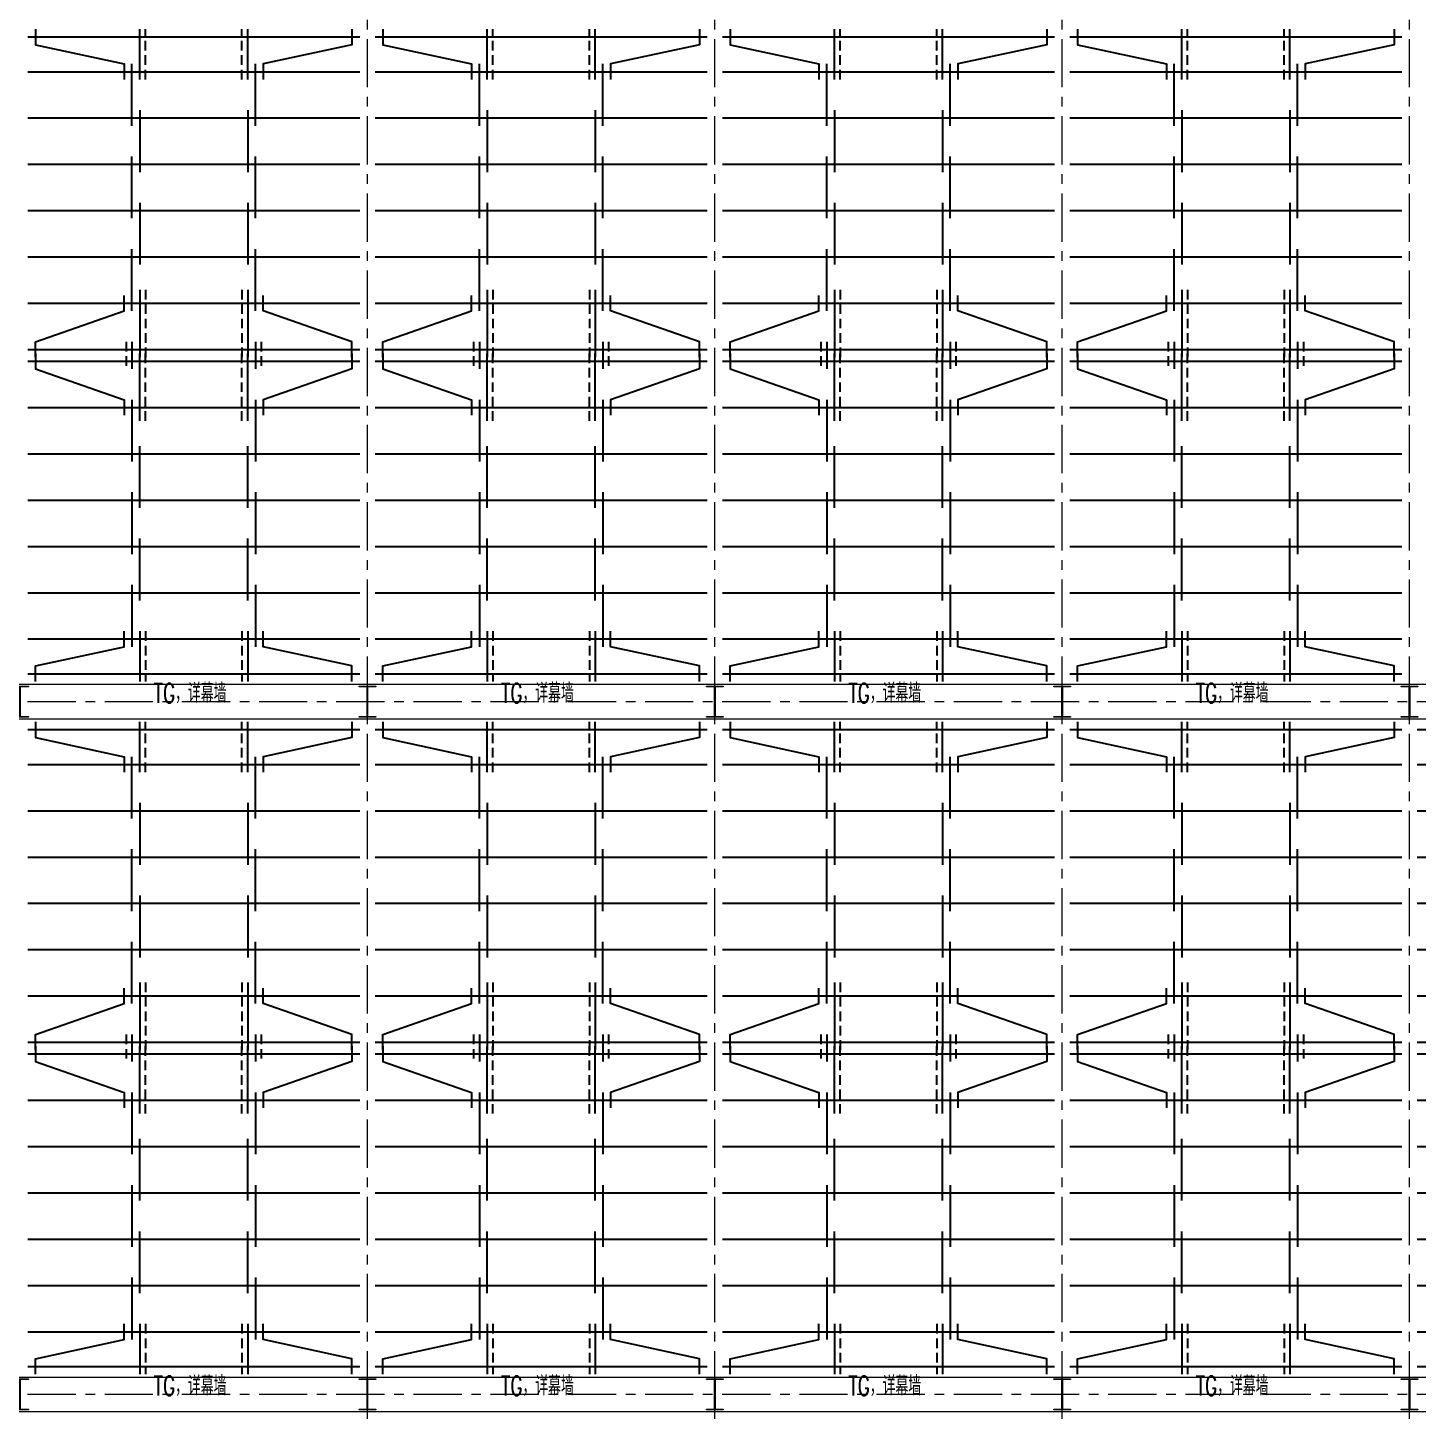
# Model space of a CAD drawing. Extents: x -1201378 to 2367219, y -619313 to 244905.
# Drawn here: x 2262442 to 2298442, y -237786 to -201886 of the extents above; entities that cross this region are included whole.
import ezdxf
from ezdxf.enums import TextEntityAlignment as Align

# ---------------------------------------------------------------- set-up
doc = ezdxf.new("R2010")
doc.units = 0
doc.header["$LTSCALE"] = 1000
doc.linetypes.add('CENTER', pattern=[2, 1.25, -0.25, 0.25, -0.25])
doc.linetypes.add('DASHED', pattern=[0.75, 0.5, -0.25])
doc.layers.add('A-WINDOW', color=140, linetype='CONTINUOUS')
doc.layers.add('S-SHAPE', color=51, linetype='CONTINUOUS')
for name, color, linetype, lineweight in [('S-axis', 111, 'CONTINUOUS', 0), ('S-col', 2, 'CONTINUOUS', 0), ('S-dote', 5, 'CENTER', 0), ('THIN', 7, 'CONTINUOUS', 0), ('梁', 4, 'CONTINUOUS', 18)]:
    doc.layers.add(name, color=color, linetype=linetype, lineweight=lineweight)
doc.styles.add('TSSD_Rein', font='tj-romans1.shx', dxfattribs={"width": 0.7, "bigfont": 'tj-hztxt.shx'})

# ---------------------------------------------------------------- blocks, each defined once
blk = doc.blocks.new('w42343243')
at = {"layer": 'S-col'}
blk.add_lwpolyline([(-165069, 621020), (-164639, 621020), (-164639, 621002), (-164848, 621002), (-164848, 620238), (-164639, 620238), (-164639, 620220), (-165069, 620220), (-165069, 620238), (-164860, 620238), (-164860, 621002), (-165069, 621002)], close=True, dxfattribs=at)
blk = doc.blocks.new('42343')
at = {"layer": 'A-WINDOW'}
for p in [(-18000, -35800), (-9000, -35800), (0, -35800), (9000, -35800), (18000, -35800), (-18000, -53750), (-9000, -53750), (0, -53750), (9000, -53750), (18000, -53750)]:
    blk.add_blockref('w42343243', p, dxfattribs=at)
blk = doc.blocks.new('3#轴网')
at = {"layer": 'S-dote'}
for p, q in [((-128758.5, -363428.2), (-128758.5, -277944.2)), ((-119758.5, -363428.2), (-119758.5, -277944.2)), ((-110758.5, -363428.2), (-110758.5, -277944.2)), ((-101758.5, -363428.2), (-101758.5, -277944.2)), ((-78316.2, -319348.2), (-273210.6, -319348.2)), ((-78316.2, -337298.2), (-273210.6, -337298.2))]:
    blk.add_line(p, q, dxfattribs=at)

msp = doc.modelspace()

# ---------------------------------------------------------------- linework, layer by layer
at = {"layer": 'S-SHAPE'}
for p, q in [((2265341.5, -203223.2), (2265341.5, -201923.2)), ((2268141.5, -203223.2), (2268141.5, -201923.2)), ((2274341.5, -203223.2), (2274341.5, -201923.2)), ((2277141.5, -203223.2), (2277141.5, -201923.2)), ((2283341.5, -203223.2), (2283341.5, -201923.2)), ((2286141.5, -203223.2), (2286141.5, -201923.2)), ((2292341.5, -203223.2), (2292341.5, -201923.2)), ((2295141.5, -203223.2), (2295141.5, -201923.2)), ((2262441.5, -202123.2), (2271041.5, -202123.2)), ((2271441.5, -202123.2), (2280041.5, -202123.2)), ((2280441.5, -202123.2), (2289041.5, -202123.2)), ((2289441.5, -202123.2), (2298041.5, -202123.2)), ((2262441.5, -203023.2), (2271041.5, -203023.2)), ((2265141.5, -204423.2), (2265141.5, -202823.2)), ((2268341.5, -204423.2), (2268341.5, -202823.2)), ((2271441.5, -203023.2), (2280041.5, -203023.2)), ((2274141.5, -204423.2), (2274141.5, -202823.2)), ((2277341.5, -204423.2), (2277341.5, -202823.2)), ((2280441.5, -203023.2), (2289041.5, -203023.2)), ((2283141.5, -204423.2), (2283141.5, -202823.2)), ((2286341.5, -204423.2), (2286341.5, -202823.2)), ((2289441.5, -203023.2), (2298041.5, -203023.2)), ((2292141.5, -204423.2), (2292141.5, -202823.2)), ((2295341.5, -204423.2), (2295341.5, -202823.2)), ((2265341.5, -204023.2), (2265341.5, -205623.2)), ((2268141.5, -204023.2), (2268141.5, -205623.2)), ((2274341.5, -204023.2), (2274341.5, -205623.2)), ((2277141.5, -204023.2), (2277141.5, -205623.2)), ((2283341.5, -204023.2), (2283341.5, -205623.2)), ((2286141.5, -204023.2), (2286141.5, -205623.2)), ((2292341.5, -204023.2), (2292341.5, -205623.2)), ((2295141.5, -204023.2), (2295141.5, -205623.2)), ((2262441.5, -204223.2), (2271041.5, -204223.2)), ((2271441.5, -204223.2), (2280041.5, -204223.2)), ((2280441.5, -204223.2), (2289041.5, -204223.2)), ((2289441.5, -204223.2), (2298041.5, -204223.2)), ((2262441.5, -205423.2), (2271041.5, -205423.2)), ((2265141.5, -206823.2), (2265141.5, -205223.2)), ((2268341.5, -206823.2), (2268341.5, -205223.2)), ((2271441.5, -205423.2), (2280041.5, -205423.2)), ((2274141.5, -206823.2), (2274141.5, -205223.2)), ((2277341.5, -206823.2), (2277341.5, -205223.2)), ((2280441.5, -205423.2), (2289041.5, -205423.2)), ((2283141.5, -206823.2), (2283141.5, -205223.2)), ((2286341.5, -206823.2), (2286341.5, -205223.2)), ((2289441.5, -205423.2), (2298041.5, -205423.2)), ((2292141.5, -206823.2), (2292141.5, -205223.2)), ((2295341.5, -206823.2), (2295341.5, -205223.2)), ((2262441.5, -206623.2), (2271041.5, -206623.2)), ((2265341.5, -206423.2), (2265341.5, -208023.2)), ((2268141.5, -206423.2), (2268141.5, -208023.2)), ((2271441.5, -206623.2), (2280041.5, -206623.2)), ((2274341.5, -206423.2), (2274341.5, -208023.2)), ((2277141.5, -206423.2), (2277141.5, -208023.2)), ((2280441.5, -206623.2), (2289041.5, -206623.2)), ((2283341.5, -206423.2), (2283341.5, -208023.2)), ((2286141.5, -206423.2), (2286141.5, -208023.2)), ((2289441.5, -206623.2), (2298041.5, -206623.2)), ((2292341.5, -206423.2), (2292341.5, -208023.2)), ((2295141.5, -206423.2), (2295141.5, -208023.2)), ((2265141.5, -209223.2), (2265141.5, -207623.2)), ((2268341.5, -209223.2), (2268341.5, -207623.2)), ((2274141.5, -209223.2), (2274141.5, -207623.2)), ((2277341.5, -209223.2), (2277341.5, -207623.2)), ((2283141.5, -209223.2), (2283141.5, -207623.2)), ((2286341.5, -209223.2), (2286341.5, -207623.2)), ((2292141.5, -209223.2), (2292141.5, -207623.2)), ((2295341.5, -209223.2), (2295341.5, -207623.2)), ((2262441.5, -207823.2), (2271041.5, -207823.2)), ((2271441.5, -207823.2), (2280041.5, -207823.2)), ((2280441.5, -207823.2), (2289041.5, -207823.2)), ((2289441.5, -207823.2), (2298041.5, -207823.2)), ((2265341.5, -208673.2), (2265341.5, -210423.2)), ((2268141.5, -208673.2), (2268141.5, -210423.2)), ((2274341.5, -208673.2), (2274341.5, -210423.2)), ((2277141.5, -208673.2), (2277141.5, -210423.2)), ((2283341.5, -208673.2), (2283341.5, -210423.2)), ((2286141.5, -208673.2), (2286141.5, -210423.2)), ((2292341.5, -208673.2), (2292341.5, -210423.2)), ((2295141.5, -208673.2), (2295141.5, -210423.2)), ((2262441.5, -209023.2), (2271041.5, -209023.2)), ((2271441.5, -209023.2), (2280041.5, -209023.2)), ((2280441.5, -209023.2), (2289041.5, -209023.2)), ((2289441.5, -209023.2), (2298041.5, -209023.2)), ((2262441.5, -210223.2), (2271041.5, -210223.2)), ((2265141.5, -210023.2), (2265141.5, -210723.2)), ((2268341.5, -210023.2), (2268341.5, -210723.2)), ((2271441.5, -210223.2), (2280041.5, -210223.2)), ((2274141.5, -210023.2), (2274141.5, -210723.2)), ((2277341.5, -210023.2), (2277341.5, -210723.2)), ((2280441.5, -210223.2), (2289041.5, -210223.2)), ((2283141.5, -210023.2), (2283141.5, -210723.2)), ((2286341.5, -210023.2), (2286341.5, -210723.2)), ((2289441.5, -210223.2), (2298041.5, -210223.2)), ((2292141.5, -210023.2), (2292141.5, -210723.2)), ((2295341.5, -210023.2), (2295341.5, -210723.2)), ((2262441.5, -210523.2), (2271041.5, -210523.2)), ((2265341.5, -212073.2), (2265341.5, -210323.2)), ((2268141.5, -212073.2), (2268141.5, -210323.2)), ((2271441.5, -210523.2), (2280041.5, -210523.2)), ((2274341.5, -212073.2), (2274341.5, -210323.2)), ((2277141.5, -212073.2), (2277141.5, -210323.2)), ((2280441.5, -210523.2), (2289041.5, -210523.2)), ((2283341.5, -212073.2), (2283341.5, -210323.2)), ((2286141.5, -212073.2), (2286141.5, -210323.2)), ((2289441.5, -210523.2), (2298041.5, -210523.2)), ((2292341.5, -212073.2), (2292341.5, -210323.2)), ((2295141.5, -212073.2), (2295141.5, -210323.2)), ((2265141.5, -211523.2), (2265141.5, -213123.2)), ((2268341.5, -211523.2), (2268341.5, -213123.2)), ((2274141.5, -211523.2), (2274141.5, -213123.2)), ((2277341.5, -211523.2), (2277341.5, -213123.2)), ((2283141.5, -211523.2), (2283141.5, -213123.2)), ((2286341.5, -211523.2), (2286341.5, -213123.2)), ((2292141.5, -211523.2), (2292141.5, -213123.2)), ((2295341.5, -211523.2), (2295341.5, -213123.2)), ((2262441.5, -211723.2), (2271041.5, -211723.2)), ((2271441.5, -211723.2), (2280041.5, -211723.2)), ((2280441.5, -211723.2), (2289041.5, -211723.2)), ((2289441.5, -211723.2), (2298041.5, -211723.2)), ((2265341.5, -214323.2), (2265341.5, -212723.2)), ((2268141.5, -214323.2), (2268141.5, -212723.2)), ((2274341.5, -214323.2), (2274341.5, -212723.2)), ((2277141.5, -214323.2), (2277141.5, -212723.2)), ((2283341.5, -214323.2), (2283341.5, -212723.2)), ((2286141.5, -214323.2), (2286141.5, -212723.2)), ((2292341.5, -214323.2), (2292341.5, -212723.2)), ((2295141.5, -214323.2), (2295141.5, -212723.2)), ((2262441.5, -212923.2), (2271041.5, -212923.2)), ((2271441.5, -212923.2), (2280041.5, -212923.2)), ((2280441.5, -212923.2), (2289041.5, -212923.2)), ((2289441.5, -212923.2), (2298041.5, -212923.2)), ((2262441.5, -214123.2), (2271041.5, -214123.2)), ((2265141.5, -213923.2), (2265141.5, -215523.2)), ((2268341.5, -213923.2), (2268341.5, -215523.2)), ((2271441.5, -214123.2), (2280041.5, -214123.2)), ((2274141.5, -213923.2), (2274141.5, -215523.2)), ((2277341.5, -213923.2), (2277341.5, -215523.2)), ((2280441.5, -214123.2), (2289041.5, -214123.2)), ((2283141.5, -213923.2), (2283141.5, -215523.2)), ((2286341.5, -213923.2), (2286341.5, -215523.2)), ((2289441.5, -214123.2), (2298041.5, -214123.2)), ((2292141.5, -213923.2), (2292141.5, -215523.2)), ((2295341.5, -213923.2), (2295341.5, -215523.2)), ((2265341.5, -216723.2), (2265341.5, -215123.2)), ((2268141.5, -216723.2), (2268141.5, -215123.2)), ((2274341.5, -216723.2), (2274341.5, -215123.2)), ((2277141.5, -216723.2), (2277141.5, -215123.2)), ((2283341.5, -216723.2), (2283341.5, -215123.2)), ((2286141.5, -216723.2), (2286141.5, -215123.2)), ((2292341.5, -216723.2), (2292341.5, -215123.2)), ((2295141.5, -216723.2), (2295141.5, -215123.2)), ((2262441.5, -215323.2), (2271041.5, -215323.2)), ((2271441.5, -215323.2), (2280041.5, -215323.2)), ((2280441.5, -215323.2), (2289041.5, -215323.2)), ((2289441.5, -215323.2), (2298041.5, -215323.2)), ((2265141.5, -216323.2), (2265141.5, -217923.2)), ((2268341.5, -216323.2), (2268341.5, -217923.2)), ((2274141.5, -216323.2), (2274141.5, -217923.2)), ((2277341.5, -216323.2), (2277341.5, -217923.2)), ((2283141.5, -216323.2), (2283141.5, -217923.2)), ((2286341.5, -216323.2), (2286341.5, -217923.2)), ((2292141.5, -216323.2), (2292141.5, -217923.2)), ((2295341.5, -216323.2), (2295341.5, -217923.2)), ((2262441.5, -216523.2), (2271041.5, -216523.2)), ((2271441.5, -216523.2), (2280041.5, -216523.2)), ((2280441.5, -216523.2), (2289041.5, -216523.2)), ((2289441.5, -216523.2), (2298041.5, -216523.2)), ((2262441.5, -217723.2), (2271041.5, -217723.2)), ((2265341.5, -217523.2), (2265341.5, -218823.2)), ((2268141.5, -217523.2), (2268141.5, -218823.2)), ((2271441.5, -217723.2), (2280041.5, -217723.2)), ((2274341.5, -217523.2), (2274341.5, -218823.2)), ((2277141.5, -217523.2), (2277141.5, -218823.2)), ((2280441.5, -217723.2), (2289041.5, -217723.2)), ((2283341.5, -217523.2), (2283341.5, -218823.2)), ((2286141.5, -217523.2), (2286141.5, -218823.2)), ((2289441.5, -217723.2), (2298041.5, -217723.2)), ((2292341.5, -217523.2), (2292341.5, -218823.2)), ((2295141.5, -217523.2), (2295141.5, -218823.2)), ((2262441.5, -218623.2), (2271041.5, -218623.2)), ((2271441.5, -218623.2), (2280041.5, -218623.2)), ((2280441.5, -218623.2), (2289041.5, -218623.2)), ((2289441.5, -218623.2), (2298041.5, -218623.2)), ((2265341.5, -221173.2), (2265341.5, -219873.2)), ((2268141.5, -221173.2), (2268141.5, -219873.2)), ((2274341.5, -221173.2), (2274341.5, -219873.2)), ((2277141.5, -221173.2), (2277141.5, -219873.2)), ((2283341.5, -221173.2), (2283341.5, -219873.2)), ((2286141.5, -221173.2), (2286141.5, -219873.2)), ((2292341.5, -221173.2), (2292341.5, -219873.2)), ((2295141.5, -221173.2), (2295141.5, -219873.2)), ((2262441.5, -220073.2), (2271041.5, -220073.2)), ((2271441.5, -220073.2), (2280041.5, -220073.2)), ((2280441.5, -220073.2), (2289041.5, -220073.2)), ((2289441.5, -220073.2), (2298041.5, -220073.2)), ((2298441.5, -220073.2), (2307041.5, -220073.2)), ((2262441.5, -220973.2), (2271041.5, -220973.2)), ((2265141.5, -222373.2), (2265141.5, -220773.2)), ((2268341.5, -222373.2), (2268341.5, -220773.2)), ((2271441.5, -220973.2), (2280041.5, -220973.2)), ((2274141.5, -222373.2), (2274141.5, -220773.2)), ((2277341.5, -222373.2), (2277341.5, -220773.2)), ((2280441.5, -220973.2), (2289041.5, -220973.2)), ((2283141.5, -222373.2), (2283141.5, -220773.2)), ((2286341.5, -222373.2), (2286341.5, -220773.2)), ((2289441.5, -220973.2), (2298041.5, -220973.2)), ((2292141.5, -222373.2), (2292141.5, -220773.2)), ((2295341.5, -222373.2), (2295341.5, -220773.2)), ((2298441.5, -220973.2), (2307041.5, -220973.2)), ((2265341.5, -221973.2), (2265341.5, -223573.2)), ((2268141.5, -221973.2), (2268141.5, -223573.2)), ((2274341.5, -221973.2), (2274341.5, -223573.2)), ((2277141.5, -221973.2), (2277141.5, -223573.2)), ((2283341.5, -221973.2), (2283341.5, -223573.2)), ((2286141.5, -221973.2), (2286141.5, -223573.2)), ((2292341.5, -221973.2), (2292341.5, -223573.2)), ((2295141.5, -221973.2), (2295141.5, -223573.2)), ((2262441.5, -222173.2), (2271041.5, -222173.2)), ((2271441.5, -222173.2), (2280041.5, -222173.2)), ((2280441.5, -222173.2), (2289041.5, -222173.2)), ((2289441.5, -222173.2), (2298041.5, -222173.2)), ((2298441.5, -222173.2), (2307041.5, -222173.2)), ((2265141.5, -224773.2), (2265141.5, -223173.2)), ((2268341.5, -224773.2), (2268341.5, -223173.2)), ((2274141.5, -224773.2), (2274141.5, -223173.2)), ((2277341.5, -224773.2), (2277341.5, -223173.2)), ((2283141.5, -224773.2), (2283141.5, -223173.2)), ((2286341.5, -224773.2), (2286341.5, -223173.2)), ((2292141.5, -224773.2), (2292141.5, -223173.2)), ((2295341.5, -224773.2), (2295341.5, -223173.2)), ((2262441.5, -223373.2), (2271041.5, -223373.2)), ((2271441.5, -223373.2), (2280041.5, -223373.2)), ((2280441.5, -223373.2), (2289041.5, -223373.2)), ((2289441.5, -223373.2), (2298041.5, -223373.2)), ((2298441.5, -223373.2), (2307041.5, -223373.2)), ((2262441.5, -224573.2), (2271041.5, -224573.2)), ((2265341.5, -224373.2), (2265341.5, -225973.2)), ((2268141.5, -224373.2), (2268141.5, -225973.2)), ((2271441.5, -224573.2), (2280041.5, -224573.2)), ((2274341.5, -224373.2), (2274341.5, -225973.2)), ((2277141.5, -224373.2), (2277141.5, -225973.2)), ((2280441.5, -224573.2), (2289041.5, -224573.2)), ((2283341.5, -224373.2), (2283341.5, -225973.2)), ((2286141.5, -224373.2), (2286141.5, -225973.2)), ((2289441.5, -224573.2), (2298041.5, -224573.2)), ((2292341.5, -224373.2), (2292341.5, -225973.2)), ((2295141.5, -224373.2), (2295141.5, -225973.2)), ((2298441.5, -224573.2), (2307041.5, -224573.2)), ((2265141.5, -227173.2), (2265141.5, -225573.2)), ((2268341.5, -227173.2), (2268341.5, -225573.2)), ((2274141.5, -227173.2), (2274141.5, -225573.2)), ((2277341.5, -227173.2), (2277341.5, -225573.2)), ((2283141.5, -227173.2), (2283141.5, -225573.2)), ((2286341.5, -227173.2), (2286341.5, -225573.2)), ((2292141.5, -227173.2), (2292141.5, -225573.2)), ((2295341.5, -227173.2), (2295341.5, -225573.2)), ((2262441.5, -225773.2), (2271041.5, -225773.2)), ((2271441.5, -225773.2), (2280041.5, -225773.2)), ((2280441.5, -225773.2), (2289041.5, -225773.2)), ((2289441.5, -225773.2), (2298041.5, -225773.2)), ((2298441.5, -225773.2), (2307041.5, -225773.2)), ((2265341.5, -226623.2), (2265341.5, -228373.2)), ((2268141.5, -226623.2), (2268141.5, -228373.2)), ((2274341.5, -226623.2), (2274341.5, -228373.2)), ((2277141.5, -226623.2), (2277141.5, -228373.2)), ((2283341.5, -226623.2), (2283341.5, -228373.2)), ((2286141.5, -226623.2), (2286141.5, -228373.2)), ((2292341.5, -226623.2), (2292341.5, -228373.2)), ((2295141.5, -226623.2), (2295141.5, -228373.2)), ((2262441.5, -226973.2), (2271041.5, -226973.2)), ((2271441.5, -226973.2), (2280041.5, -226973.2)), ((2280441.5, -226973.2), (2289041.5, -226973.2)), ((2289441.5, -226973.2), (2298041.5, -226973.2)), ((2298441.5, -226973.2), (2307041.5, -226973.2)), ((2262441.5, -228173.2), (2271041.5, -228173.2)), ((2265141.5, -227973.2), (2265141.5, -228673.2)), ((2268341.5, -227973.2), (2268341.5, -228673.2)), ((2271441.5, -228173.2), (2280041.5, -228173.2)), ((2274141.5, -227973.2), (2274141.5, -228673.2)), ((2277341.5, -227973.2), (2277341.5, -228673.2)), ((2280441.5, -228173.2), (2289041.5, -228173.2)), ((2283141.5, -227973.2), (2283141.5, -228673.2)), ((2286341.5, -227973.2), (2286341.5, -228673.2)), ((2289441.5, -228173.2), (2298041.5, -228173.2)), ((2292141.5, -227973.2), (2292141.5, -228673.2)), ((2295341.5, -227973.2), (2295341.5, -228673.2)), ((2298441.5, -228173.2), (2307041.5, -228173.2)), ((2262441.5, -228473.2), (2271041.5, -228473.2)), ((2265341.5, -230023.2), (2265341.5, -228273.2)), ((2268141.5, -230023.2), (2268141.5, -228273.2)), ((2271441.5, -228473.2), (2280041.5, -228473.2)), ((2274341.5, -230023.2), (2274341.5, -228273.2)), ((2277141.5, -230023.2), (2277141.5, -228273.2)), ((2280441.5, -228473.2), (2289041.5, -228473.2)), ((2283341.5, -230023.2), (2283341.5, -228273.2)), ((2286141.5, -230023.2), (2286141.5, -228273.2)), ((2289441.5, -228473.2), (2298041.5, -228473.2)), ((2292341.5, -230023.2), (2292341.5, -228273.2)), ((2295141.5, -230023.2), (2295141.5, -228273.2)), ((2298441.5, -228473.2), (2307041.5, -228473.2)), ((2262441.5, -229673.2), (2271041.5, -229673.2)), ((2265141.5, -229473.2), (2265141.5, -231073.2)), ((2268341.5, -229473.2), (2268341.5, -231073.2)), ((2271441.5, -229673.2), (2280041.5, -229673.2)), ((2274141.5, -229473.2), (2274141.5, -231073.2)), ((2277341.5, -229473.2), (2277341.5, -231073.2)), ((2280441.5, -229673.2), (2289041.5, -229673.2)), ((2283141.5, -229473.2), (2283141.5, -231073.2)), ((2286341.5, -229473.2), (2286341.5, -231073.2)), ((2289441.5, -229673.2), (2298041.5, -229673.2)), ((2292141.5, -229473.2), (2292141.5, -231073.2)), ((2295341.5, -229473.2), (2295341.5, -231073.2)), ((2298441.5, -229673.2), (2307041.5, -229673.2)), ((2265341.5, -232273.2), (2265341.5, -230673.2)), ((2268141.5, -232273.2), (2268141.5, -230673.2)), ((2274341.5, -232273.2), (2274341.5, -230673.2)), ((2277141.5, -232273.2), (2277141.5, -230673.2)), ((2283341.5, -232273.2), (2283341.5, -230673.2)), ((2286141.5, -232273.2), (2286141.5, -230673.2)), ((2292341.5, -232273.2), (2292341.5, -230673.2)), ((2295141.5, -232273.2), (2295141.5, -230673.2)), ((2262441.5, -230873.2), (2271041.5, -230873.2)), ((2271441.5, -230873.2), (2280041.5, -230873.2)), ((2280441.5, -230873.2), (2289041.5, -230873.2)), ((2289441.5, -230873.2), (2298041.5, -230873.2)), ((2298441.5, -230873.2), (2307041.5, -230873.2)), ((2262441.5, -232073.2), (2271041.5, -232073.2)), ((2265141.5, -231873.2), (2265141.5, -233473.2)), ((2268341.5, -231873.2), (2268341.5, -233473.2)), ((2271441.5, -232073.2), (2280041.5, -232073.2)), ((2274141.5, -231873.2), (2274141.5, -233473.2)), ((2277341.5, -231873.2), (2277341.5, -233473.2)), ((2280441.5, -232073.2), (2289041.5, -232073.2)), ((2283141.5, -231873.2), (2283141.5, -233473.2)), ((2286341.5, -231873.2), (2286341.5, -233473.2)), ((2289441.5, -232073.2), (2298041.5, -232073.2)), ((2292141.5, -231873.2), (2292141.5, -233473.2)), ((2295341.5, -231873.2), (2295341.5, -233473.2)), ((2298441.5, -232073.2), (2307041.5, -232073.2)), ((2262441.5, -233273.2), (2271041.5, -233273.2)), ((2265341.5, -234673.2), (2265341.5, -233073.2)), ((2268141.5, -234673.2), (2268141.5, -233073.2)), ((2271441.5, -233273.2), (2280041.5, -233273.2)), ((2274341.5, -234673.2), (2274341.5, -233073.2)), ((2277141.5, -234673.2), (2277141.5, -233073.2)), ((2280441.5, -233273.2), (2289041.5, -233273.2)), ((2283341.5, -234673.2), (2283341.5, -233073.2)), ((2286141.5, -234673.2), (2286141.5, -233073.2)), ((2289441.5, -233273.2), (2298041.5, -233273.2)), ((2292341.5, -234673.2), (2292341.5, -233073.2)), ((2295141.5, -234673.2), (2295141.5, -233073.2)), ((2298441.5, -233273.2), (2307041.5, -233273.2)), ((2265141.5, -234273.2), (2265141.5, -235873.2)), ((2268341.5, -234273.2), (2268341.5, -235873.2)), ((2274141.5, -234273.2), (2274141.5, -235873.2)), ((2277341.5, -234273.2), (2277341.5, -235873.2)), ((2283141.5, -234273.2), (2283141.5, -235873.2)), ((2286341.5, -234273.2), (2286341.5, -235873.2)), ((2292141.5, -234273.2), (2292141.5, -235873.2)), ((2295341.5, -234273.2), (2295341.5, -235873.2)), ((2262441.5, -234473.2), (2271041.5, -234473.2)), ((2271441.5, -234473.2), (2280041.5, -234473.2)), ((2280441.5, -234473.2), (2289041.5, -234473.2)), ((2289441.5, -234473.2), (2298041.5, -234473.2)), ((2298441.5, -234473.2), (2307041.5, -234473.2)), ((2262441.5, -235673.2), (2271041.5, -235673.2)), ((2265341.5, -235473.2), (2265341.5, -236773.2)), ((2268141.5, -235473.2), (2268141.5, -236773.2)), ((2271441.5, -235673.2), (2280041.5, -235673.2)), ((2274341.5, -235473.2), (2274341.5, -236773.2)), ((2277141.5, -235473.2), (2277141.5, -236773.2)), ((2280441.5, -235673.2), (2289041.5, -235673.2)), ((2283341.5, -235473.2), (2283341.5, -236773.2)), ((2286141.5, -235473.2), (2286141.5, -236773.2)), ((2289441.5, -235673.2), (2298041.5, -235673.2)), ((2292341.5, -235473.2), (2292341.5, -236773.2)), ((2295141.5, -235473.2), (2295141.5, -236773.2)), ((2298441.5, -235673.2), (2307041.5, -235673.2)), ((2262441.5, -236573.2), (2271041.5, -236573.2)), ((2271441.5, -236573.2), (2280041.5, -236573.2)), ((2280441.5, -236573.2), (2289041.5, -236573.2)), ((2289441.5, -236573.2), (2298041.5, -236573.2)), ((2298441.5, -236573.2), (2307041.5, -236573.2))]:
    msp.add_line(p, q, dxfattribs=at)
at = {"layer": 'S-SHAPE', "linetype": 'DASHED', "ltscale": 0.5}
for p, q in [((2265491.5, -203223.2), (2265491.5, -201923.2)), ((2267991.5, -203223.2), (2267991.5, -201923.2)), ((2274491.5, -203223.2), (2274491.5, -201923.2)), ((2276991.5, -203223.2), (2276991.5, -201923.2)), ((2283491.5, -203223.2), (2283491.5, -201923.2)), ((2285991.5, -203223.2), (2285991.5, -201923.2)), ((2292491.5, -203223.2), (2292491.5, -201923.2)), ((2294991.5, -203223.2), (2294991.5, -201923.2)), ((2265491.5, -208673.2), (2265491.5, -210423.2)), ((2267991.5, -208673.2), (2267991.5, -210423.2)), ((2274491.5, -208673.2), (2274491.5, -210423.2)), ((2276991.5, -208673.2), (2276991.5, -210423.2)), ((2283491.5, -208673.2), (2283491.5, -210423.2)), ((2285991.5, -208673.2), (2285991.5, -210423.2)), ((2292491.5, -208673.2), (2292491.5, -210423.2)), ((2294991.5, -208673.2), (2294991.5, -210423.2)), ((2264991.5, -210023.2), (2264991.5, -210723.2)), ((2268491.5, -210023.2), (2268491.5, -210723.2)), ((2273991.5, -210023.2), (2273991.5, -210723.2)), ((2277491.5, -210023.2), (2277491.5, -210723.2)), ((2282991.5, -210023.2), (2282991.5, -210723.2)), ((2286491.5, -210023.2), (2286491.5, -210723.2)), ((2291991.5, -210023.2), (2291991.5, -210723.2)), ((2295491.5, -210023.2), (2295491.5, -210723.2)), ((2265491.5, -212073.2), (2265491.5, -210323.2)), ((2267991.5, -212073.2), (2267991.5, -210323.2)), ((2274491.5, -212073.2), (2274491.5, -210323.2)), ((2276991.5, -212073.2), (2276991.5, -210323.2)), ((2283491.5, -212073.2), (2283491.5, -210323.2)), ((2285991.5, -212073.2), (2285991.5, -210323.2)), ((2292491.5, -212073.2), (2292491.5, -210323.2)), ((2294991.5, -212073.2), (2294991.5, -210323.2)), ((2265491.5, -217523.2), (2265491.5, -218823.2)), ((2267991.5, -217523.2), (2267991.5, -218823.2)), ((2274491.5, -217523.2), (2274491.5, -218823.2)), ((2276991.5, -217523.2), (2276991.5, -218823.2)), ((2283491.5, -217523.2), (2283491.5, -218823.2)), ((2285991.5, -217523.2), (2285991.5, -218823.2)), ((2292491.5, -217523.2), (2292491.5, -218823.2)), ((2294991.5, -217523.2), (2294991.5, -218823.2)), ((2265491.5, -221173.2), (2265491.5, -219873.2)), ((2267991.5, -221173.2), (2267991.5, -219873.2)), ((2274491.5, -221173.2), (2274491.5, -219873.2)), ((2276991.5, -221173.2), (2276991.5, -219873.2)), ((2283491.5, -221173.2), (2283491.5, -219873.2)), ((2285991.5, -221173.2), (2285991.5, -219873.2)), ((2292491.5, -221173.2), (2292491.5, -219873.2)), ((2294991.5, -221173.2), (2294991.5, -219873.2)), ((2265491.5, -226623.2), (2265491.5, -228373.2)), ((2267991.5, -226623.2), (2267991.5, -228373.2)), ((2274491.5, -226623.2), (2274491.5, -228373.2)), ((2276991.5, -226623.2), (2276991.5, -228373.2)), ((2283491.5, -226623.2), (2283491.5, -228373.2)), ((2285991.5, -226623.2), (2285991.5, -228373.2)), ((2292491.5, -226623.2), (2292491.5, -228373.2)), ((2294991.5, -226623.2), (2294991.5, -228373.2)), ((2264991.5, -227973.2), (2264991.5, -228673.2)), ((2268491.5, -227973.2), (2268491.5, -228673.2)), ((2273991.5, -227973.2), (2273991.5, -228673.2)), ((2277491.5, -227973.2), (2277491.5, -228673.2)), ((2282991.5, -227973.2), (2282991.5, -228673.2)), ((2286491.5, -227973.2), (2286491.5, -228673.2)), ((2291991.5, -227973.2), (2291991.5, -228673.2)), ((2295491.5, -227973.2), (2295491.5, -228673.2)), ((2265491.5, -230023.2), (2265491.5, -228273.2)), ((2267991.5, -230023.2), (2267991.5, -228273.2)), ((2274491.5, -230023.2), (2274491.5, -228273.2)), ((2276991.5, -230023.2), (2276991.5, -228273.2)), ((2283491.5, -230023.2), (2283491.5, -228273.2)), ((2285991.5, -230023.2), (2285991.5, -228273.2)), ((2292491.5, -230023.2), (2292491.5, -228273.2)), ((2294991.5, -230023.2), (2294991.5, -228273.2)), ((2265491.5, -235473.2), (2265491.5, -236773.2)), ((2267991.5, -235473.2), (2267991.5, -236773.2)), ((2274491.5, -235473.2), (2274491.5, -236773.2)), ((2276991.5, -235473.2), (2276991.5, -236773.2)), ((2283491.5, -235473.2), (2283491.5, -236773.2)), ((2285991.5, -235473.2), (2285991.5, -236773.2)), ((2292491.5, -235473.2), (2292491.5, -236773.2)), ((2294991.5, -235473.2), (2294991.5, -236773.2))]:
    msp.add_line(p, q, dxfattribs=at)
at = {"layer": 'S-SHAPE'}
for points in [[(2262641.5, -201923.2), (2262641.5, -202323.2), (2264941.5, -202823.2), (2264941.5, -203223.2)], [(2270841.5, -201923.2), (2270841.5, -202323.2), (2268541.5, -202823.2), (2268541.5, -203223.2)], [(2271641.5, -201923.2), (2271641.5, -202323.2), (2273941.5, -202823.2), (2273941.5, -203223.2)], [(2279841.5, -201923.2), (2279841.5, -202323.2), (2277541.5, -202823.2), (2277541.5, -203223.2)], [(2280641.5, -201923.2), (2280641.5, -202323.2), (2282941.5, -202823.2), (2282941.5, -203223.2)], [(2288841.5, -201923.2), (2288841.5, -202323.2), (2286541.5, -202823.2), (2286541.5, -203223.2)], [(2289641.5, -201923.2), (2289641.5, -202323.2), (2291941.5, -202823.2), (2291941.5, -203223.2)], [(2297841.5, -201923.2), (2297841.5, -202323.2), (2295541.5, -202823.2), (2295541.5, -203223.2)], [(2262641.5, -210423.2), (2262641.5, -210023.2), (2264941.5, -209223.2), (2264941.5, -208823.2)], [(2270841.5, -210423.2), (2270841.5, -210023.2), (2268541.5, -209223.2), (2268541.5, -208823.2)], [(2271641.5, -210423.2), (2271641.5, -210023.2), (2273941.5, -209223.2), (2273941.5, -208823.2)], [(2279841.5, -210423.2), (2279841.5, -210023.2), (2277541.5, -209223.2), (2277541.5, -208823.2)], [(2280641.5, -210423.2), (2280641.5, -210023.2), (2282941.5, -209223.2), (2282941.5, -208823.2)], [(2288841.5, -210423.2), (2288841.5, -210023.2), (2286541.5, -209223.2), (2286541.5, -208823.2)], [(2289641.5, -210423.2), (2289641.5, -210023.2), (2291941.5, -209223.2), (2291941.5, -208823.2)], [(2297841.5, -210423.2), (2297841.5, -210023.2), (2295541.5, -209223.2), (2295541.5, -208823.2)], [(2262641.5, -210323.2), (2262641.5, -210723.2), (2264941.5, -211523.2), (2264941.5, -211923.2)], [(2270841.5, -210323.2), (2270841.5, -210723.2), (2268541.5, -211523.2), (2268541.5, -211923.2)], [(2271641.5, -210323.2), (2271641.5, -210723.2), (2273941.5, -211523.2), (2273941.5, -211923.2)], [(2279841.5, -210323.2), (2279841.5, -210723.2), (2277541.5, -211523.2), (2277541.5, -211923.2)], [(2280641.5, -210323.2), (2280641.5, -210723.2), (2282941.5, -211523.2), (2282941.5, -211923.2)], [(2288841.5, -210323.2), (2288841.5, -210723.2), (2286541.5, -211523.2), (2286541.5, -211923.2)], [(2289641.5, -210323.2), (2289641.5, -210723.2), (2291941.5, -211523.2), (2291941.5, -211923.2)], [(2297841.5, -210323.2), (2297841.5, -210723.2), (2295541.5, -211523.2), (2295541.5, -211923.2)], [(2262641.5, -218823.2), (2262641.5, -218423.2), (2264941.5, -217923.2), (2264941.5, -217523.2)], [(2270841.5, -218823.2), (2270841.5, -218423.2), (2268541.5, -217923.2), (2268541.5, -217523.2)], [(2271641.5, -218823.2), (2271641.5, -218423.2), (2273941.5, -217923.2), (2273941.5, -217523.2)], [(2279841.5, -218823.2), (2279841.5, -218423.2), (2277541.5, -217923.2), (2277541.5, -217523.2)], [(2280641.5, -218823.2), (2280641.5, -218423.2), (2282941.5, -217923.2), (2282941.5, -217523.2)], [(2288841.5, -218823.2), (2288841.5, -218423.2), (2286541.5, -217923.2), (2286541.5, -217523.2)], [(2289641.5, -218823.2), (2289641.5, -218423.2), (2291941.5, -217923.2), (2291941.5, -217523.2)], [(2297841.5, -218823.2), (2297841.5, -218423.2), (2295541.5, -217923.2), (2295541.5, -217523.2)], [(2262641.5, -219873.2), (2262641.5, -220273.2), (2264941.5, -220773.2), (2264941.5, -221173.2)], [(2270841.5, -219873.2), (2270841.5, -220273.2), (2268541.5, -220773.2), (2268541.5, -221173.2)], [(2271641.5, -219873.2), (2271641.5, -220273.2), (2273941.5, -220773.2), (2273941.5, -221173.2)], [(2279841.5, -219873.2), (2279841.5, -220273.2), (2277541.5, -220773.2), (2277541.5, -221173.2)], [(2280641.5, -219873.2), (2280641.5, -220273.2), (2282941.5, -220773.2), (2282941.5, -221173.2)], [(2288841.5, -219873.2), (2288841.5, -220273.2), (2286541.5, -220773.2), (2286541.5, -221173.2)], [(2289641.5, -219873.2), (2289641.5, -220273.2), (2291941.5, -220773.2), (2291941.5, -221173.2)], [(2297841.5, -219873.2), (2297841.5, -220273.2), (2295541.5, -220773.2), (2295541.5, -221173.2)], [(2262641.5, -228373.2), (2262641.5, -227973.2), (2264941.5, -227173.2), (2264941.5, -226773.2)], [(2270841.5, -228373.2), (2270841.5, -227973.2), (2268541.5, -227173.2), (2268541.5, -226773.2)], [(2271641.5, -228373.2), (2271641.5, -227973.2), (2273941.5, -227173.2), (2273941.5, -226773.2)], [(2279841.5, -228373.2), (2279841.5, -227973.2), (2277541.5, -227173.2), (2277541.5, -226773.2)], [(2280641.5, -228373.2), (2280641.5, -227973.2), (2282941.5, -227173.2), (2282941.5, -226773.2)], [(2288841.5, -228373.2), (2288841.5, -227973.2), (2286541.5, -227173.2), (2286541.5, -226773.2)], [(2289641.5, -228373.2), (2289641.5, -227973.2), (2291941.5, -227173.2), (2291941.5, -226773.2)], [(2297841.5, -228373.2), (2297841.5, -227973.2), (2295541.5, -227173.2), (2295541.5, -226773.2)], [(2262641.5, -228273.2), (2262641.5, -228673.2), (2264941.5, -229473.2), (2264941.5, -229873.2)], [(2270841.5, -228273.2), (2270841.5, -228673.2), (2268541.5, -229473.2), (2268541.5, -229873.2)], [(2271641.5, -228273.2), (2271641.5, -228673.2), (2273941.5, -229473.2), (2273941.5, -229873.2)], [(2279841.5, -228273.2), (2279841.5, -228673.2), (2277541.5, -229473.2), (2277541.5, -229873.2)], [(2280641.5, -228273.2), (2280641.5, -228673.2), (2282941.5, -229473.2), (2282941.5, -229873.2)], [(2288841.5, -228273.2), (2288841.5, -228673.2), (2286541.5, -229473.2), (2286541.5, -229873.2)], [(2289641.5, -228273.2), (2289641.5, -228673.2), (2291941.5, -229473.2), (2291941.5, -229873.2)], [(2297841.5, -228273.2), (2297841.5, -228673.2), (2295541.5, -229473.2), (2295541.5, -229873.2)], [(2262641.5, -236773.2), (2262641.5, -236373.2), (2264941.5, -235873.2), (2264941.5, -235473.2)], [(2270841.5, -236773.2), (2270841.5, -236373.2), (2268541.5, -235873.2), (2268541.5, -235473.2)], [(2271641.5, -236773.2), (2271641.5, -236373.2), (2273941.5, -235873.2), (2273941.5, -235473.2)], [(2279841.5, -236773.2), (2279841.5, -236373.2), (2277541.5, -235873.2), (2277541.5, -235473.2)], [(2280641.5, -236773.2), (2280641.5, -236373.2), (2282941.5, -235873.2), (2282941.5, -235473.2)], [(2288841.5, -236773.2), (2288841.5, -236373.2), (2286541.5, -235873.2), (2286541.5, -235473.2)], [(2289641.5, -236773.2), (2289641.5, -236373.2), (2291941.5, -235873.2), (2291941.5, -235473.2)], [(2297841.5, -236773.2), (2297841.5, -236373.2), (2295541.5, -235873.2), (2295541.5, -235473.2)]]:
    msp.add_lwpolyline(points, dxfattribs=at)
at = {"layer": '梁'}
for points in [[(2137726.5, -218898.2), (2316456.5, -218898.2), (2316456.5, -219798.2), (2137434.5, -219798.2)], [(2132026.5, -236848.2), (2316456.5, -236848.2), (2316456.5, -237748.2), (2132026.5, -237748.2)]]:
    msp.add_lwpolyline(points, close=True, dxfattribs=at)

# ---------------------------------------------------------------- block references
at = {"layer": 'S-axis'}
msp.add_blockref('3#轴网', (2400000, 100000), dxfattribs=at)
at = {"layer": 'S-col'}
msp.add_blockref('42343', (2445095.7, -804168.2), dxfattribs=at)

# ---------------------------------------------------------------- texts
at = {"layer": 'THIN', "style": 'TSSD_Rein', "width": 0.7}
for p in [(2266645.8, -219526.4), (2275645.8, -219526.4), (2284645.8, -219526.4), (2293645.8, -219526.4), (2266645.8, -237476.4), (2275645.8, -237476.4), (2284645.8, -237476.4), (2293645.8, -237476.4)]:
    msp.add_text('TG，详幕墙', height=500, dxfattribs=at).set_placement(p, align=Align.BOTTOM_CENTER)

doc.saveas('drawing.dxf')
